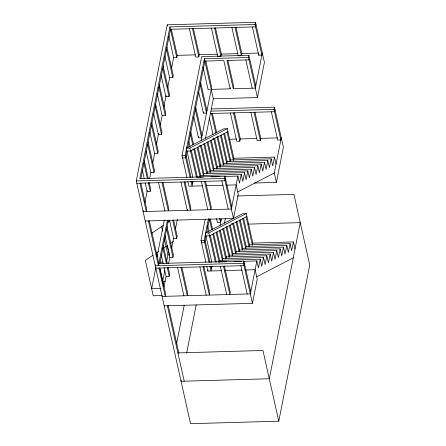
<?xml version="1.0" encoding="UTF-8"?>
<svg xmlns="http://www.w3.org/2000/svg" width="446" height="446" viewBox="0 0 446 446"><rect width="100%" height="100%" fill="white"/><g stroke="black" fill="none" stroke-linecap="round" stroke-linejoin="round"><path stroke-width="0.67" d="M237.2 195.984L293.92 194.367L309.725 265.063L278.778 421.18L190.542 423.7L136.275 180.937L167.222 24.82L255.458 22.3L264.417 62.368L257.442 97.551L213.322 98.806L205.506 138.243M255.458 22.3L255.023 24.497L169.937 26.927L139.866 178.645L224.946 176.22L231.797 206.86M140.914 178.355L170.467 29.285L255.552 26.855L255.987 24.658M143.344 210.479L143.127 211.577L231.363 209.057L237.902 176.075L224.801 176.449M144.872 202.763L147.319 190.414M149.666 178.584L150.86 172.546L146.043 150.999M152.761 162.968L154.623 153.58L149.806 132.033M156.384 144.677L158.598 133.516M160.281 125.042L162.138 115.653L157.17 93.426M163.905 106.745L166.118 95.589M167.663 87.778L169.658 77.721L164.842 56.174M171.537 68.244L173.639 57.657L168.822 36.109M145.145 182.76L147.102 191.512L150.252 191.423L150.692 189.221L149.187 182.486M150.86 172.546L154.015 172.457L154.45 170.255L148.128 141.973M154.623 153.58L157.773 153.491L158.207 151.294L151.885 123.007M153.714 113.741L158.38 134.614L161.53 134.525L161.97 132.328L155.648 104.046M162.138 115.653L165.293 115.559L165.728 113.362L159.406 85.08M161.235 75.809L165.901 96.687L169.051 96.598L169.486 94.396L163.164 66.114M169.658 77.721L172.808 77.632L173.249 75.43L166.927 47.148M173.639 57.657L176.789 57.567L177.224 55.365L171.353 29.107M155.459 264.684L155.241 265.788L243.477 263.268L243.912 261.072L158.832 263.497L149.276 220.748M157.031 256.751L164.351 219.845M155.944 267.043L151.651 288.696L160.939 288.428M189.372 28.745L195.694 57.027L198.849 56.937L199.284 54.735L193.413 28.477M167.367 220.441L158.391 265.693L148.384 220.915M159.752 263.87L168.421 220.118M186.93 177.463L182.035 155.582L201.653 56.631L248.924 55.282L255.77 85.922M190.08 177.374L185.19 155.492L204.368 58.738L248.483 57.484L248.924 55.282M187.783 147.42L204.892 61.096L223.803 60.556L230.125 88.843L211.214 89.378L201.074 140.54M164.819 270.438L162.673 281.264L165.327 281.186M166.564 261.646L167.908 254.878L164.295 238.716M163.972 286.951L166.068 276.358L164.111 267.606M168.633 263.43L169.826 257.398L165.009 235.845M171.593 248.489L173.589 238.432L169.525 220.246M175.484 228.854L177.346 219.465M166.068 276.358L169.218 276.269L169.658 274.073L168.153 267.338M169.826 257.398L172.981 257.309L173.416 255.106L167.094 226.824M173.589 238.432L176.739 238.342L177.174 236.14L173.561 219.978M195.303 109.471L201.625 137.753L198.476 137.847L198.693 136.744M200.209 84.734L206.531 113.016L203.382 113.106L203.599 112.007M187.459 209.219L187.242 210.317L180.92 182.035M193.001 181.26L192.036 186.133L190.983 181.416M211.259 89.579L211.588 87.929M211.432 28.115L217.754 56.397L220.904 56.307L221.344 54.111L215.474 27.847M200.315 177.157L200.644 175.507L194.69 148.869L192.666 149.293M203.638 175.434L203.967 173.784L198.013 147.147L197.171 147.537L203.382 175.306M206.966 173.711L207.29 172.061L201.336 145.418L199.317 145.842M176.521 343.994L184.22 305.175M230.125 88.843L230.342 87.739M205.896 262.315L201.001 240.427L205.199 219.276M201.748 241.693L201.531 242.786L204.681 242.696L205.952 235.934L209.492 235.834L210.328 235.443L216.288 262.081M262.309 52.94L255.335 88.124L233.275 88.748L233.71 86.552L227.839 60.288M209.046 262.226L204.156 240.338L208.483 218.512M235.956 27.262L241.827 53.526L241.392 55.722L235.07 27.44M206.749 232.271L209.369 219.058L211.744 229.684M220.263 166.81L220.586 165.159L214.632 138.522L212.614 138.946M223.585 165.087L223.909 163.437L217.955 136.799L215.936 137.223M181.277 380.176L181.059 381.274L269.295 378.76L300.242 222.638L248.361 224.121M186.623 353.199L196.207 304.847M226.908 163.359L227.237 161.714L221.283 135.071L220.441 135.461L226.646 163.236M145.234 221.004L233.47 218.484L224.511 178.417L224.946 176.22M225.475 178.578L225.04 180.775L136.805 183.295M221.344 270.683L207.853 271.068L208.07 269.975M230.231 161.636L230.56 159.986L224.606 133.348L223.764 133.739L229.974 161.508M211.945 266.245L211.003 270.978L209.949 266.268M220.04 225.386L221.3 219.042M230.398 112.966L236.72 141.248L239.87 141.159L240.31 138.957L234.44 112.693M224.472 223.095L225.414 218.334M255.023 24.497L261.874 55.137L258.719 55.232L258.936 54.128M219.281 262.008L219.61 260.358L213.656 233.721L212.814 234.111L219.019 261.88M200.549 175.512L241.225 174.353L239.48 183.144L237.902 176.075M233.47 218.484L238.264 194.3L236.157 184.873L226.507 185.146M203.878 173.789L244.547 172.624L242.802 181.422L241.225 174.353M207.2 172.061L247.87 170.902L246.131 179.699L244.547 172.624M232.578 255.112L232.907 253.462L226.953 226.819L226.111 227.209L232.472 255.658M210.523 170.339L251.193 169.179L249.453 177.971L247.87 170.902M235.901 253.384L236.229 251.734L230.275 225.096L229.434 225.486L235.644 253.256M213.846 168.616L254.521 167.451L252.776 176.248L251.193 169.179M250.881 112.381L257.203 140.663L260.358 140.574L260.793 138.371L254.922 112.113M239.229 251.661L239.552 250.011L233.598 223.374L231.58 223.797M217.174 166.888L257.844 165.728L256.099 174.525L254.521 167.451M242.552 249.933L242.875 248.288L236.921 221.645L236.085 222.036L242.29 249.81M219.806 165.182L261.166 164.005L259.421 172.797L257.844 165.728M245.874 248.21L246.203 246.56L240.249 219.923L239.407 220.313L245.763 248.762M271.363 111.795L277.685 140.077L280.841 139.988L273.989 109.348L274.424 107.151L211.476 108.947M244.441 263.424L244.007 265.626L155.771 268.141M223.82 163.437L264.489 162.277L262.75 171.074L261.166 164.005M274.953 109.504L274.519 111.706L210.228 113.54M226.457 161.736L267.817 160.554L266.072 169.352L264.489 162.277M230.47 159.991L271.14 158.832L269.395 167.624L267.817 160.554M233.793 158.263L274.463 157.103L272.718 165.901L271.14 158.832M243.767 261.3L256.868 260.927L250.329 293.908L162.093 296.423M254.348 183.027L276.409 182.397L274.301 172.97L281.275 137.792M219.516 260.364L260.191 259.198L258.446 267.996L256.868 260.927M164.2 305.856L252.436 303.336L257.231 279.151L255.123 269.719L245.473 269.997M276.409 182.397L283.383 147.219L274.424 107.151M222.844 258.635L263.514 257.476L261.769 266.273L260.191 259.198M226.167 256.913L266.836 255.753L265.097 264.545L263.514 257.476M229.489 255.19L270.159 254.025L268.42 262.822L266.836 255.753M232.812 253.462L273.487 252.302L271.742 261.1L270.159 254.025M235.449 251.756L276.81 250.58L275.065 259.371L273.487 252.302M239.463 250.011L280.133 248.851L278.388 257.649L276.81 250.58M242.094 248.31L283.455 247.129L281.716 255.926L280.133 248.851M246.108 246.566L286.784 245.406L285.039 254.198L283.455 247.129M249.437 244.837L290.106 243.678L288.361 252.475L286.784 245.406M252.759 243.115L293.429 241.955L291.684 250.752L290.106 243.678M151.662 233.28L163.236 225.481M167.646 222.509L169.854 221.026M153.045 255.212L145.329 260.414L153.229 295.765L162.232 295.508M158.559 251.499L156.356 252.982L157.109 256.35M163.52 248.154L167.378 245.556L169.636 255.653M170.684 243.326L173.444 241.47M237.735 191.942L274.301 172.97M256.701 276.793L293.267 257.821M186.333 148.167L223.741 128.81L227.276 128.704L189.873 148.066L186.333 148.167L192.889 177.502M182.565 157.934L185.714 157.845L186.985 151.088L190.526 150.982L227.928 131.626L227.086 132.016L233.448 160.46L233.882 158.263L227.181 128.286M205.299 233.018L242.708 213.656L246.242 213.556L208.84 232.918L205.299 233.018L211.856 262.348M209.492 235.834L246.894 216.472L246.053 216.862L252.414 245.311L252.849 243.115L246.147 213.132M190.526 150.982L191.362 150.597L197.322 177.235M177.224 55.365L195.454 54.847M199.284 54.735L217.514 54.217M221.344 54.111L237.98 53.632M241.827 53.526L258.463 53.052M240.756 55.739L238.236 55.811L231.914 27.529M249.013 59.836L226.953 60.466L233.275 88.748M209.999 89.613L208.109 89.668L203.108 67.29M211.042 111.143L273.989 109.348M229.729 139.258L236.48 139.068M240.31 138.957L256.946 138.483M260.793 138.371L277.429 137.898M182.035 155.582L185.19 155.492M197.227 177.235L203.432 177.056M211.014 176.845L219.287 176.605M136.275 180.937L224.511 178.417M202.378 185.837L188.887 186.222L187.833 181.505M206.515 185.714L223.056 185.246M201.001 240.427L204.156 240.338M167.908 254.878L169.898 254.822M160.198 262.215L162.851 262.137M218.261 262.025L226.535 261.791M234.117 261.573L241.699 261.356M224.79 270.588L242.022 270.092M177.887 352.914L262.973 350.484L278.778 421.18M252.397 26.944L258.719 55.232M274.463 157.103L276.046 164.178M293.429 241.955L295.012 249.024M248.483 57.484L257.442 97.551M245.863 59.931L252.185 88.213M254.036 112.292L260.358 140.574M214.582 28.026L220.904 56.307M233.548 112.871L239.87 141.159M205.784 60.935L211.694 87.377M204.368 58.738L213.322 98.806M212.38 113.323L216.745 132.852M217.118 137.19L223.323 164.959M192.527 28.655L198.849 56.937M211.493 113.501L215.858 133.031M243.912 261.072L250.763 291.712M243.477 263.268L252.436 303.336M209.391 118.307L213.004 134.469M213.79 138.912L220.151 167.361M232.756 223.764L238.967 251.533M200.644 82.538L206.966 110.82M221.891 180.864L228.213 209.146M240.857 265.716L247.179 293.998M198.715 92.233L203.382 113.106M195.738 107.274L202.06 135.556M220.725 219.058L221.026 220.408M219.688 218.562L220.592 222.604L217.442 222.693L216.539 218.651M200.494 145.809L206.704 173.583M193.809 116.969L198.476 137.847M205.444 181.182L211.315 207.446L210.88 209.642L204.558 181.36M224.41 266.033L230.281 292.292L229.846 294.494L223.524 266.212M169.937 26.927L176.789 57.567M167.222 24.82L167.484 25.996M190.838 132.01L193.609 144.404M210.239 218.819L212.575 229.255M201.402 181.45L207.725 209.731M220.369 266.301L226.691 294.583M193.848 149.259L200.053 177.029M190.403 134.207L192.778 144.833M188.903 141.705L189.957 146.422M207.568 225.208L208.923 231.268M189.873 148.066L196.43 177.402M208.84 232.918L215.396 262.248M166.486 49.35L172.808 77.632M186.149 155.654L190.966 177.201M191.869 181.243L192.471 183.936M205.115 240.505L210.083 262.727M210.986 266.769L211.437 268.787M162.729 68.31L169.051 96.598M206.799 266.357L207.853 271.068M184.962 181.767L190.832 208.031L190.392 210.228L184.07 181.946M203.928 266.613L209.798 292.877L209.358 295.079L203.036 266.792M199.886 266.886L206.208 295.168M158.971 87.277L165.293 115.559M155.208 106.243L161.53 134.525M151.45 125.209L157.773 153.491M172.674 220.157L176.739 238.342M162.901 182.397L168.772 208.656L168.337 210.858L162.015 182.576M181.868 267.243L187.738 293.507L187.303 295.704L180.981 267.422M158.598 182.67L164.92 210.952M177.564 267.522L183.886 295.804M147.693 144.175L154.015 172.457M166.659 229.021L172.981 257.309M161.586 226.596L162.639 231.312M144.37 160.939L148.284 178.45M163.336 245.791L167.25 263.296M143.93 163.136L147.392 178.629M148.295 182.665L150.252 191.423M162.896 247.987L166.358 263.475M167.261 267.516L169.218 276.269M142.285 169.959L144.242 178.718M161.251 254.811L163.208 263.564M140.841 183.022L146.712 209.285L146.277 211.488L139.955 183.2M159.807 267.873L165.678 294.137L165.243 296.334L158.921 268.052M168.242 305.605L178.874 353.165M159.963 269.144L163.827 286.404M167.35 305.761L184.209 381.185M210.612 170.333L210.178 172.535L203.822 144.086L204.658 143.696L210.612 170.333M213.941 168.61L213.506 170.807L207.145 142.363L207.987 141.973L213.941 168.61M217.263 166.888L216.828 169.084L210.467 140.635L211.309 140.245L217.263 166.888M222.933 258.635L222.498 260.832L216.137 232.383L216.979 231.992L222.933 258.635M226.256 256.907L225.821 259.109L219.46 230.66L220.302 230.27L226.256 256.907M229.578 255.184L229.144 257.381L222.788 228.937L223.624 228.547L229.578 255.184M249.526 244.837L249.091 247.034L242.73 218.59L243.572 218.2L249.526 244.837"/></g></svg>
